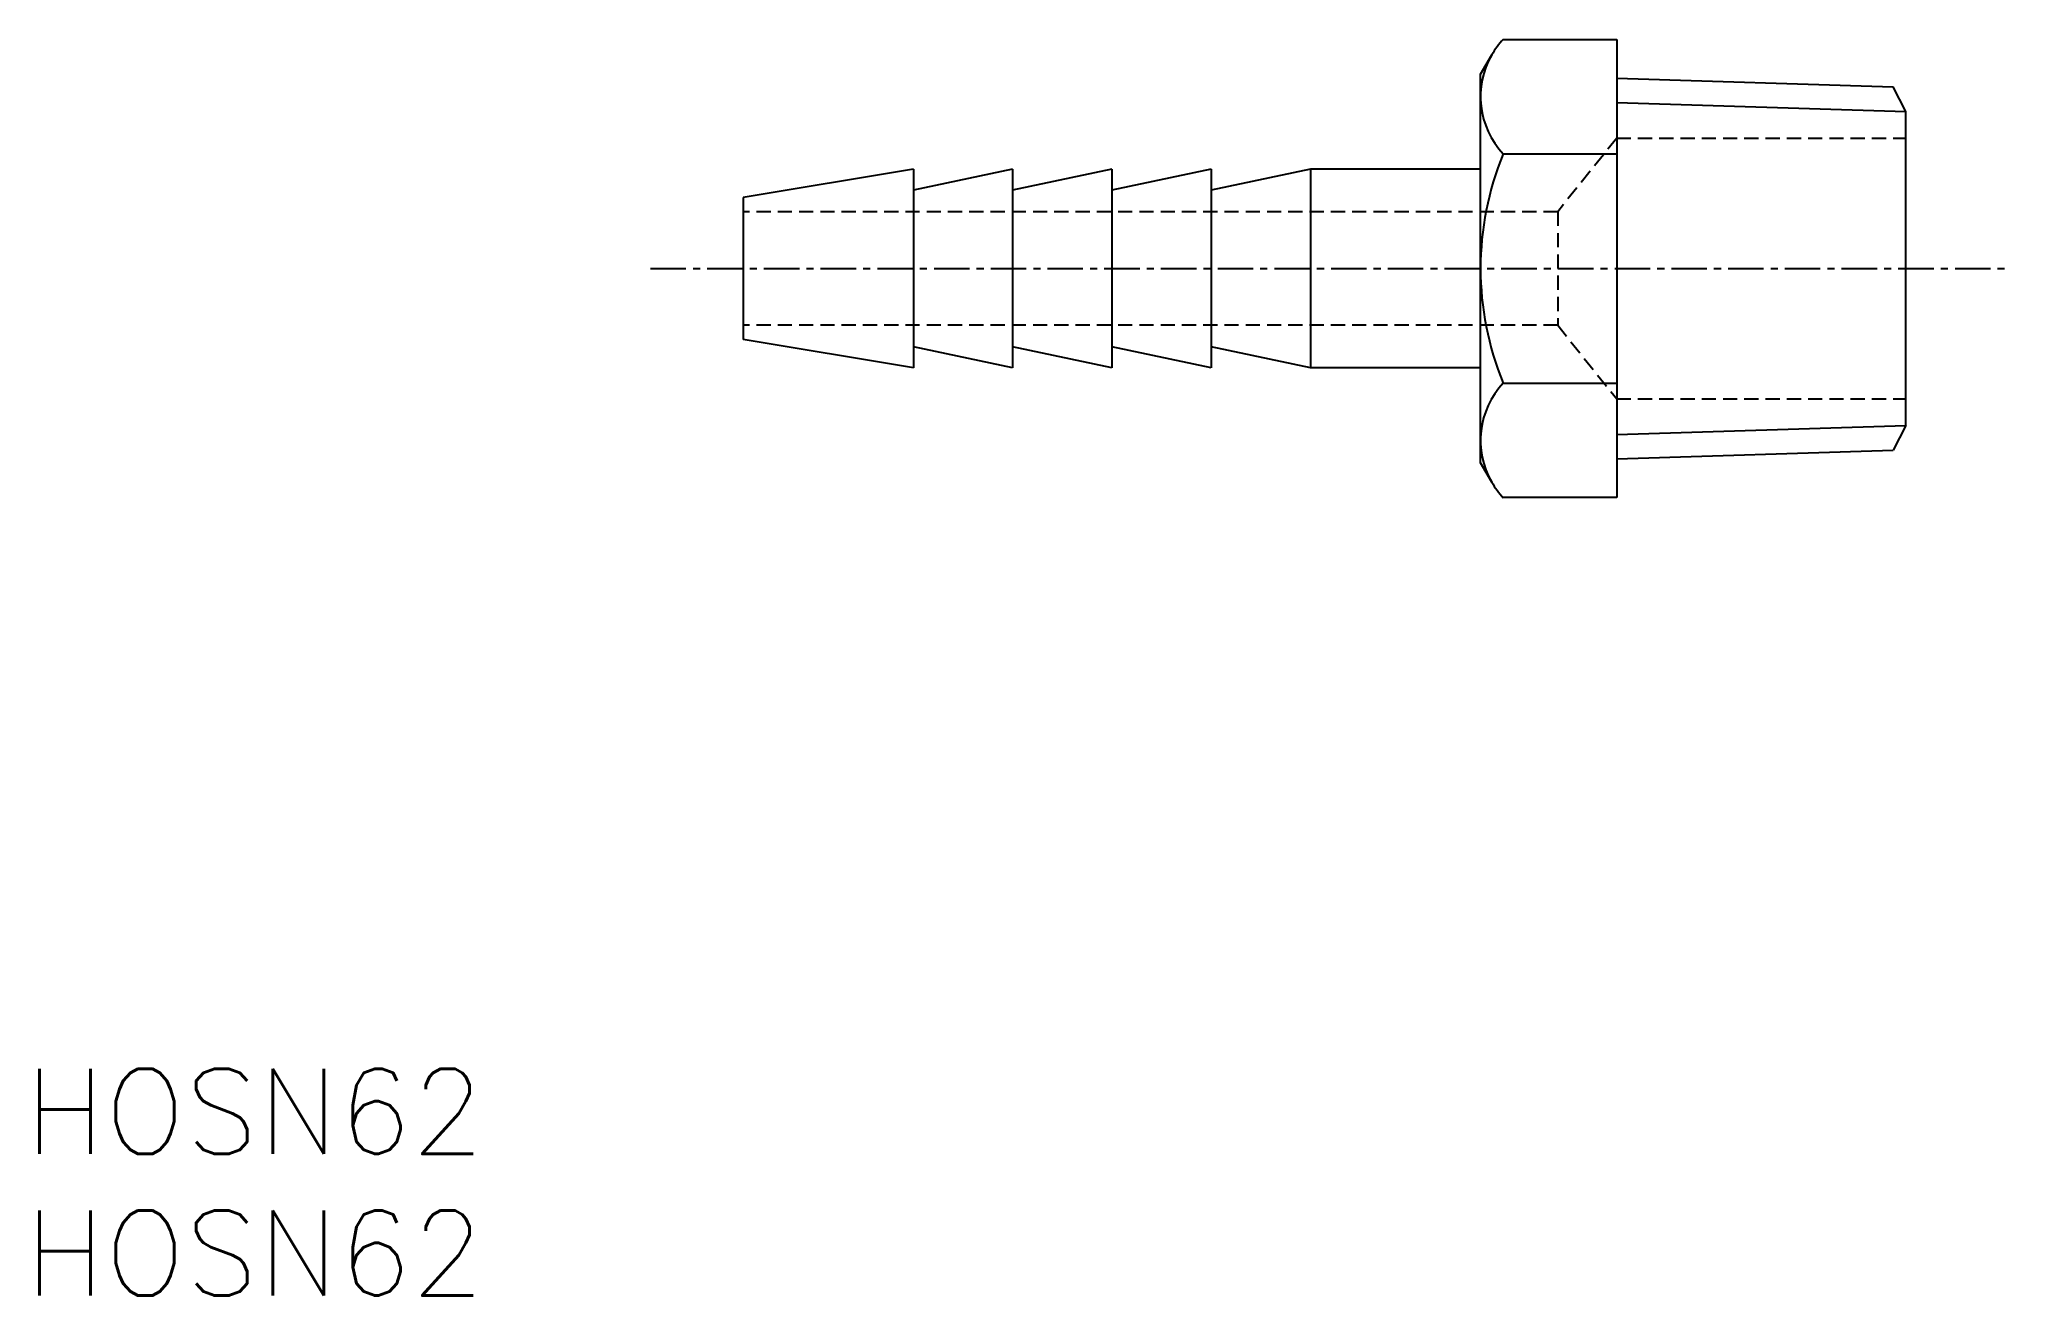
# Model space of a CAD drawing. Extents: x 0.5 to 69.9, y 0 to 44.3.
import ezdxf

# ---------------------------------------------------------------- set-up
doc = ezdxf.new("R2010")
doc.units = 0
doc.linetypes.add('CENTER', pattern=[2, 1.25, -0.25, 0.25, -0.25])
doc.linetypes.add('DASHED', pattern=[0.75, 0.5, -0.25])
doc.layers.get('0').update_dxf_attribs({"linetype": 'CONTINUOUS'})
doc.layers.add('CENTER', color=1, linetype='CENTER')
doc.styles.get("Standard").update_dxf_attribs({"font": 'txt.shx'})

# ---------------------------------------------------------------- blocks, each defined once
blk = doc.blocks.new('*U4')
at = {"color": 7, "linetype": 'CONTINUOUS'}
blk.add_text('HOSN62', height=3, dxfattribs=at).set_placement((0, 0))
blk = doc.blocks.new('*U5')
at = {"color": 7, "linetype": 'CONTINUOUS'}
blk.add_text('HOSN62', height=3, dxfattribs=at).set_placement((0, 5))

msp = doc.modelspace()

# ---------------------------------------------------------------- linework, layer by layer
for p, q in [((51.333, 43.083), (51.728, 43.768)), ((52.133, 44.312), (56.133, 44.312)), ((56.133, 44.312), (56.133, 28.147)), ((51.333, 29.376), (51.333, 43.083)), ((52.133, 40.271), (56.133, 40.271)), ((52.133, 32.188), (56.133, 32.188)), ((51.728, 28.691), (51.333, 29.376)), ((56.133, 28.147), (52.133, 28.147))]:
    msp.add_line(p, q)
at = {"color": 7, "linetype": 'CONTINUOUS'}
for p, q in [((56.133, 42.939), (65.88, 42.634)), ((66.333, 41.764), (65.88, 42.634)), ((66.333, 30.695), (66.333, 41.764)), ((31.333, 39.729), (25.333, 38.729)), ((31.333, 39.729), (31.333, 32.729)), ((34.833, 39.729), (31.333, 38.988)), ((34.833, 39.729), (34.833, 32.729)), ((38.333, 39.729), (34.833, 38.988)), ((38.333, 39.729), (38.333, 32.729)), ((41.833, 39.729), (38.333, 38.988)), ((45.333, 39.729), (41.833, 38.988)), ((41.833, 39.729), (41.833, 32.729)), ((51.333, 39.729), (45.333, 39.729)), ((45.333, 39.729), (45.333, 32.729)), ((25.333, 38.729), (25.333, 33.729)), ((31.333, 32.729), (25.333, 33.729)), ((34.833, 32.729), (31.333, 33.471)), ((38.333, 32.729), (34.833, 33.471)), ((41.833, 32.729), (38.333, 33.471)), ((45.333, 32.729), (41.833, 33.471)), ((51.333, 32.729), (45.333, 32.729)), ((66.333, 30.695), (65.88, 29.825)), ((56.133, 29.52), (65.88, 29.825))]:
    msp.add_line(p, q, dxfattribs=at)
at = {"color": 3, "linetype": 'CONTINUOUS'}
for p, q in [((56.133, 42.083), (66.333, 41.764)), ((56.133, 30.376), (66.333, 30.695))]:
    msp.add_line(p, q, dxfattribs=at)
at = {"color": 3, "linetype": 'DASHED'}
for p, q in [((56.133, 40.829), (54.053, 38.229)), ((56.133, 40.829), (66.333, 40.829)), ((54.053, 38.229), (25.333, 38.229)), ((54.053, 38.229), (54.053, 34.229)), ((54.053, 34.229), (25.333, 34.229)), ((54.053, 34.229), (56.133, 31.629)), ((56.133, 31.629), (66.333, 31.629))]:
    msp.add_line(p, q, dxfattribs=at)
for centre, radius, start, end in [((54.285, 42.292), 2.952, 150, 223.19696), ((54.285, 42.292), 2.952, 136.80304, 150), ((61.941, 36.229), 10.608, 157.60625, 202.39375), ((54.285, 30.167), 2.952, 136.80304, 210), ((54.285, 30.167), 2.952, 210, 223.19696)]:
    msp.add_arc(centre, radius, start, end)
at = {"layer": 'CENTER', "color": 1, "linetype": 'CENTER'}
msp.add_line((22.063, 36.229), (69.918, 36.229), dxfattribs=at)

# ---------------------------------------------------------------- block references
at = {"color": 7, "linetype": 'CONTINUOUS'}
for name in ['*U5', '*U4']:
    msp.add_blockref(name, (0, 0), dxfattribs=at)

doc.saveas('drawing.dxf')
